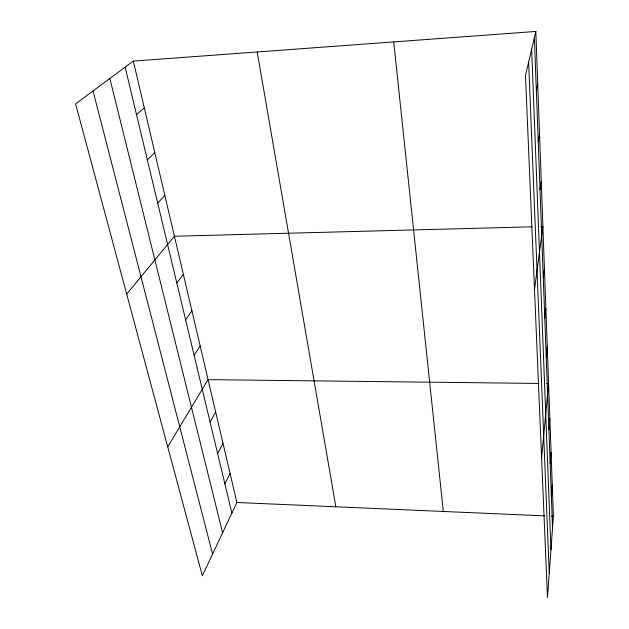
<?xml version="1.0" encoding="UTF-8"?>
<svg xmlns="http://www.w3.org/2000/svg" width="629" height="629" viewBox="0 0 629 629"><rect width="100%" height="100%" fill="white"/><g stroke="black" fill="none" stroke-linecap="round" stroke-linejoin="round"><path stroke-width="0.94" d="M535.829 31.45L553.394 516.252L547.482 597.55L525.482 75.504L535.829 31.45L133.332 61.092L75.606 103.911L202.349 575.747L236.881 502.485L133.332 61.092M551.381 496.517L552.27 485.045M550.171 463.801L551.09 452.573M548.905 429.709L549.864 418.78M541.593 457.888L548.59 383.556L546.664 383.533M546.216 357.083L547.261 346.823M544.785 318.345L545.87 308.485M543.283 277.837L544.415 268.418M534.501 289.497L542.898 226.519L540.94 226.574M540.012 189.636L541.262 181.294M538.227 141.525L539.54 133.82M536.356 90.922L537.732 83.94M224.883 483.866L230.065 473.448M217.626 453.533L223.004 443.335M210.086 422.035L215.668 412.089M167.723 446.849L208.057 379.633L538.967 383.446M194.109 355.275L200.148 345.903M185.634 319.854L191.916 310.812M176.804 282.964L183.346 274.291M126.688 294.073L174.422 236.245L532.142 226.802M157.698 203.143L164.822 195.352M147.343 159.892L154.797 152.611M136.509 114.612L144.308 107.905M236.881 502.485L544.777 515.874M551.484 516.165L553.394 516.252M93.029 90.985L212.586 554.023M109.847 78.515L222.619 532.747M125.147 67.161L231.881 513.091M257.198 51.971L335.855 506.785M393.73 41.915L443.319 511.463M528.635 62.082L549.243 573.31M531.654 49.235L550.965 549.683M534.383 37.622L552.545 527.943"/></g></svg>
